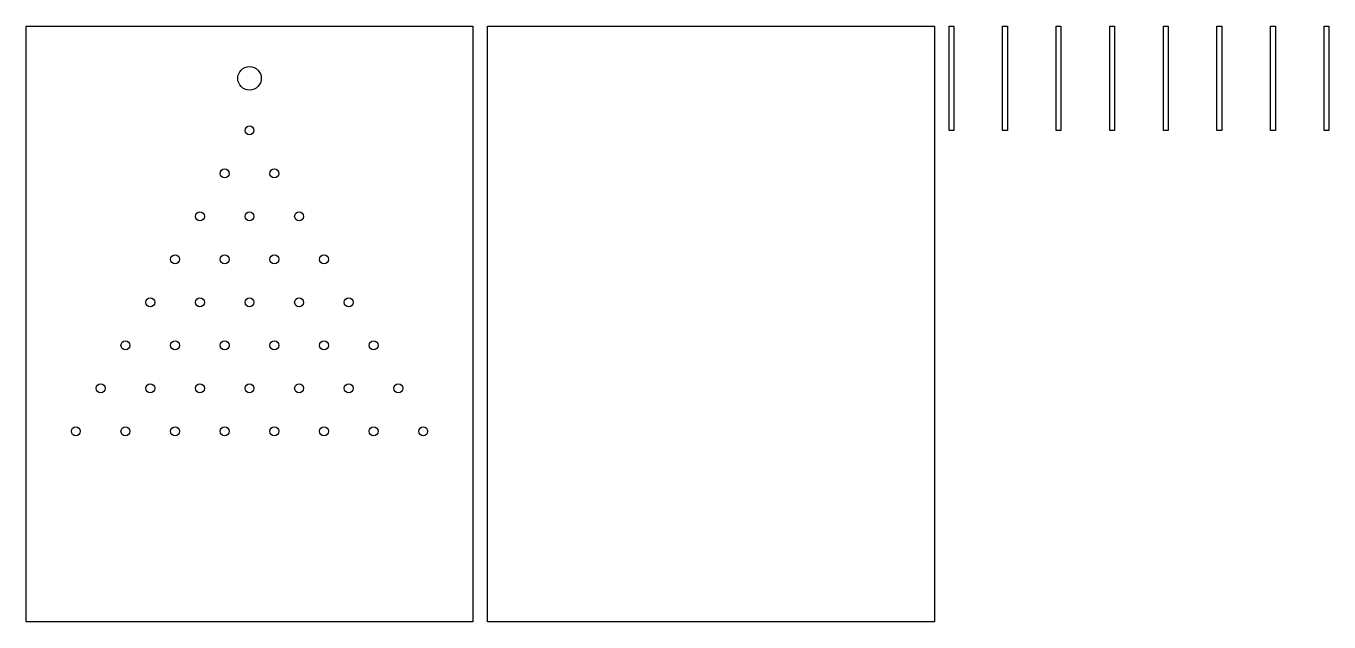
# Model space of a CAD drawing. Header units: metres. Extents: x 5 to 880, y 45 to 445.
import ezdxf

# ---------------------------------------------------------------- set-up
doc = ezdxf.new("R2010")
doc.units = ezdxf.units.M
doc.layers.add('CUT', color=1, linetype='Continuous')

msp = doc.modelspace()

# ---------------------------------------------------------------- linework, layer by layer
at = {"layer": 'CUT'}
for points in [[(4.9, 445.1), (305.1, 445.1), (305.1, 44.9), (4.9, 44.9)], [(314.9, 445.1), (615.1, 445.1), (615.1, 44.9), (314.9, 44.9)], [(624.9, 445.1), (628.1, 445.1), (628.1, 374.9), (624.9, 374.9)], [(660.9, 445.1), (664.1, 445.1), (664.1, 374.9), (660.9, 374.9)], [(696.9, 445.1), (700.1, 445.1), (700.1, 374.9), (696.9, 374.9)], [(732.9, 445.1), (736.1, 445.1), (736.1, 374.9), (732.9, 374.9)], [(768.9, 445.1), (772.1, 445.1), (772.1, 374.9), (768.9, 374.9)], [(804.9, 445.1), (808.1, 445.1), (808.1, 374.9), (804.9, 374.9)], [(840.9, 445.1), (844.1, 445.1), (844.1, 374.9), (840.9, 374.9)], [(876.9, 445.1), (880.1, 445.1), (880.1, 374.9), (876.9, 374.9)]]:
    msp.add_lwpolyline(points, close=True, dxfattribs=at)
for centre, radius in [((155, 410), 7.9), ((155, 375), 3), ((138.33, 346.13), 3), ((171.67, 346.13), 3), ((121.67, 317.27), 3), ((155, 317.27), 3), ((188.33, 317.27), 3), ((105, 288.4), 3), ((138.33, 288.4), 3), ((171.67, 288.4), 3), ((205, 288.4), 3), ((88.33, 259.53), 3), ((121.67, 259.53), 3), ((155, 259.53), 3), ((188.33, 259.53), 3), ((221.67, 259.53), 3), ((71.67, 230.67), 3), ((105, 230.67), 3), ((138.33, 230.67), 3), ((171.67, 230.67), 3), ((205, 230.67), 3), ((238.33, 230.67), 3), ((55, 201.8), 3), ((88.33, 201.8), 3), ((121.67, 201.8), 3), ((155, 201.8), 3), ((188.33, 201.8), 3), ((221.67, 201.8), 3), ((255, 201.8), 3), ((38.33, 172.93), 3), ((71.67, 172.93), 3), ((105, 172.93), 3), ((138.33, 172.93), 3), ((171.67, 172.93), 3), ((205, 172.93), 3), ((238.33, 172.93), 3), ((271.67, 172.93), 3)]:
    msp.add_circle(centre, radius, dxfattribs=at)

doc.saveas('drawing.dxf')
